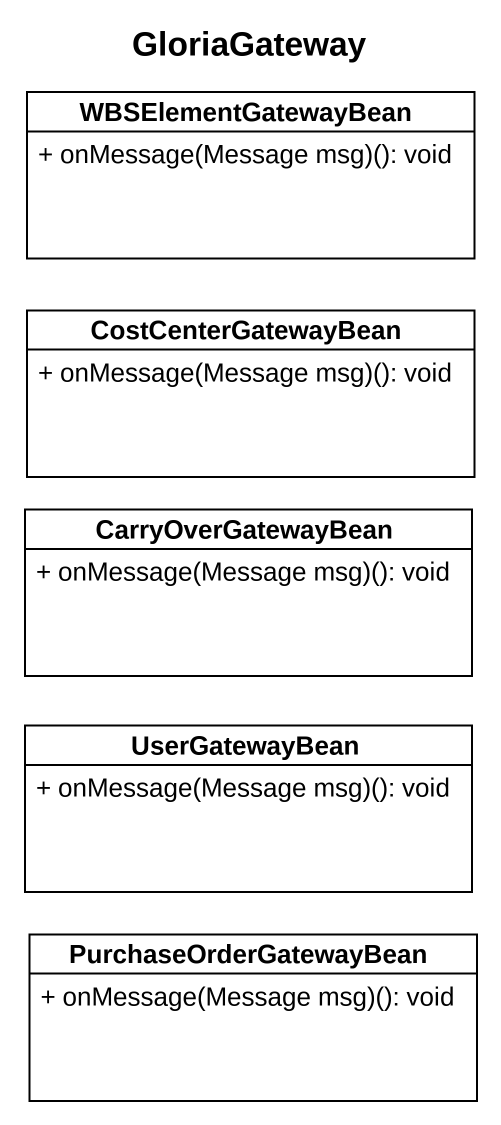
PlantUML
@startuml
title GloriaGateway
hide circle
hide empty members
skinparam classAttributeIconSize 0
class WBSElementGatewayBean {
  + onMessage(Message msg)(): void
}
class CostCenterGatewayBean {
  + onMessage(Message msg)(): void
}
class CarryOverGatewayBean {
  + onMessage(Message msg)(): void
}
class UserGatewayBean {
  + onMessage(Message msg)(): void
}
class PurchaseOrderGatewayBean {
  + onMessage(Message msg)(): void
}
@enduml
